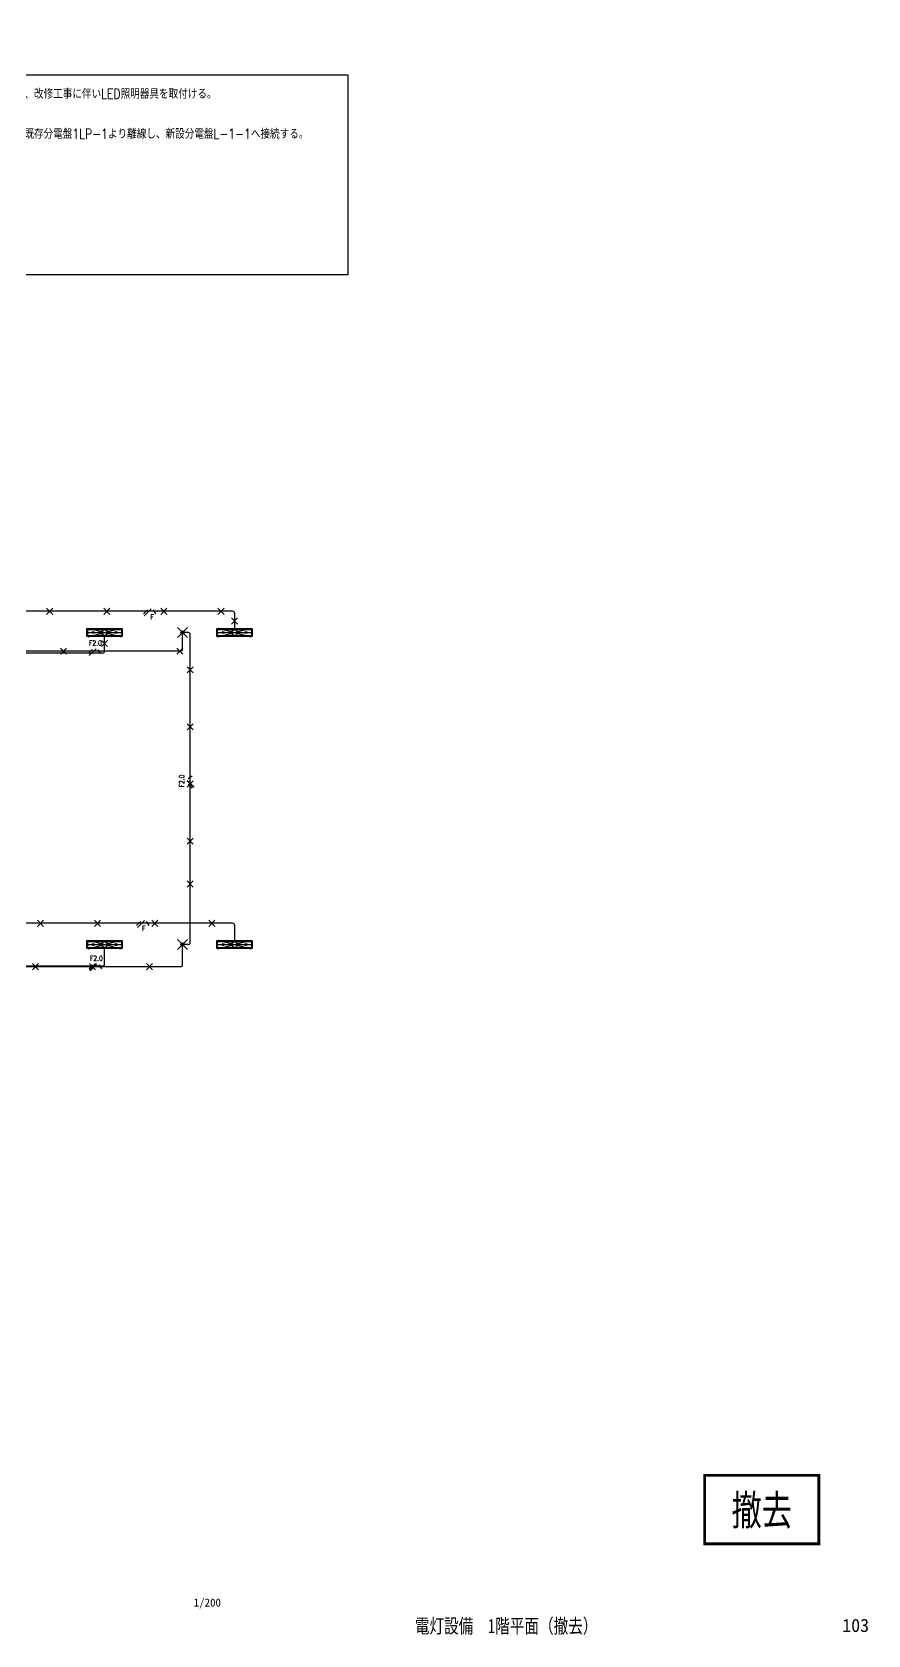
# Model space of a CAD drawing. Header units: millimetres. Extents: x 3925 to 82505, y 1454 to 57550.
# Drawn here: x 53232 to 82505, y 1454 to 57550 of the extents above; entities that cross this region are included whole.
import ezdxf
from ezdxf.enums import TextEntityAlignment as Align

# ---------------------------------------------------------------- set-up
doc = ezdxf.new("R2010")
doc.units = ezdxf.units.MM
doc.header["$LTSCALE"] = 0.2
doc.set_wipeout_variables(frame=1)
for name, color, linetype in [('1_シンボル', 2, 'Continuous'), ('1_撤去', 1, 'Continuous'), ('1_文字', 3, 'Continuous'), ('1_枠', 7, 'Continuous'), ('枠内記述', 3, 'Continuous')]:
    doc.layers.add(name, color=color, linetype=linetype)
doc.styles.get("Standard").update_dxf_attribs({"font": 'simplex.shx', "width": 0.8, "bigfont": 'extfont2.shx'})
doc.styles.add('ゴシック', font='MS Gothic.ttf', dxfattribs={"height": 4})

msp = doc.modelspace()

# ---------------------------------------------------------------- linework, layer by layer
at = {"layer": '1_シンボル', "color": 7, "linetype": 'Continuous', "lineweight": -3}
for points in [[(60264, 37278), (51314, 37278)], [(57270, 37333), (57130, 37193)], [(57403, 37363), (57162, 37122)], [(57470, 37328), (57561, 37190)], [(60324, 37218), (60324, 36660)], [(55169, 36535), (55674, 36535)], [(55874, 36535), (56379, 36535)], [(58468, 36518), (58521, 36571)], [(58468, 36518), (58521, 36571)], [(58535, 36559), (58480, 36504), (58535, 36559)], [(58543, 36542), (58497, 36496), (58543, 36542)], [(58504, 35946), (58504, 36475)], [(58709, 36535), (58564, 36535)], [(58769, 25675), (58769, 36475)], [(59719, 36535), (60224, 36535)], [(60424, 36535), (60929, 36535)], [(55339, 35939), (55199, 35799)], [(55472, 35969), (55231, 35728)], [(55538, 35934), (55630, 35796)], [(55774, 35877), (55774, 36435)], [(55714, 35817), (46764, 35817)], [(58409, 35886), (48589, 35886)], [(58701, 31427), (58839, 31519)], [(58667, 31360), (58907, 31119)], [(58697, 31228), (58837, 31088)], [(57033, 26425), (56893, 26285)], [(57166, 26455), (56925, 26215)], [(57232, 26421), (57324, 26283)], [(60264, 26358), (51314, 26358)], [(60324, 26298), (60324, 25740)], [(55169, 25615), (55674, 25615)], [(55774, 24922), (55774, 25515)], [(55874, 25615), (56379, 25615)], [(58465, 25620), (58499, 25654)], [(58468, 25598), (58521, 25651)], [(58480, 25584), (58535, 25639)], [(58497, 25576), (58543, 25622)], [(58504, 24902), (58504, 25555)], [(58709, 25615), (58564, 25615)], [(59719, 25615), (60224, 25615)], [(60424, 25615), (60929, 25615)], [(55709, 24862), (46764, 24862)], [(48589, 24842), (58444, 24842)], [(55373, 24910), (55233, 24770)], [(55505, 24940), (55264, 24699)], [(55572, 24905), (55664, 24767)]]:
    msp.add_lwpolyline(points, dxfattribs=at)
for points in [[(60324, 37218, 0.414214), (60264, 37278)], [(58769, 36475, 0.414214), (58709, 36535)], [(58444, 35886, 0.414214), (58504, 35946)], [(55714, 35817, 0.414214), (55774, 35877)], [(60324, 26298, 0.414214), (60264, 26358)], [(58709, 25615, 0.414214), (58769, 25675)], [(55714, 24862, 0.414214), (55774, 24922)], [(58444, 24842, 0.414214), (58504, 24902)]]:
    msp.add_lwpolyline(points, format="xyb", dxfattribs=at)
for points in [[(55144, 36410), (56404, 36410), (56404, 36660), (55144, 36660)], [(56379, 36635), (55169, 36635), (55169, 36435), (56379, 36435)], [(58499, 36574), (58465, 36540)], [(59694, 36410), (60954, 36410), (60954, 36660), (59694, 36660)], [(60929, 36635), (59719, 36635), (59719, 36435), (60929, 36435)], [(55144, 25490), (56404, 25490), (56404, 25740), (55144, 25740)], [(56379, 25715), (55169, 25715), (55169, 25515), (56379, 25515)], [(59694, 25490), (60954, 25490), (60954, 25740), (59694, 25740)], [(60929, 25715), (59719, 25715), (59719, 25515), (60929, 25515)]]:
    msp.add_lwpolyline(points, close=True, dxfattribs=at)
for centre, radius in [((55374, 36535), 38.4), ((55774, 36535), 100), ((56174, 36535), 38.4), ((58504, 36535), 60), ((58504, 36535), 60), ((58504, 36535), 39.4), ((58504, 36535), 39.4), ((59924, 36535), 38.4), ((60324, 36535), 100), ((60724, 36535), 38.4), ((55374, 25615), 38.4), ((55774, 25615), 100), ((56174, 25615), 38.4), ((58504, 25615), 60), ((58504, 25615), 39.4), ((59924, 25615), 38.4), ((60324, 25615), 100), ((60724, 25615), 38.4)]:
    msp.add_circle(centre, radius, dxfattribs=at)
at = {"layer": '1_撤去'}
for p, q in [((53956, 37384), (53744, 37172)), ((53744, 37384), (53956, 37172)), ((55956, 37384), (55744, 37172)), ((55744, 37384), (55956, 37172)), ((57956, 37384), (57744, 37172)), ((57744, 37384), (57956, 37172)), ((59956, 37384), (59744, 37172)), ((59744, 37384), (59956, 37172)), ((60430, 37045), (60218, 36833)), ((60218, 37045), (60430, 36833)), ((55194, 36690), (56354, 36380)), ((55194, 36380), (56354, 36690)), ((58681, 36712), (58327, 36358)), ((58327, 36712), (58681, 36358)), ((59744, 36690), (60904, 36380)), ((59744, 36380), (60904, 36690)), ((54437, 35992), (54224, 35780)), ((54224, 35992), (54437, 35780)), ((55880, 36262), (55668, 36050)), ((55668, 36262), (55880, 36050)), ((58515, 35992), (58303, 35780)), ((58303, 35992), (58515, 35780)), ((58875, 35340), (58663, 35128)), ((58663, 35340), (58875, 35128)), ((58875, 33340), (58663, 33128)), ((58663, 33340), (58875, 33128)), ((58875, 31340), (58663, 31128)), ((58663, 31340), (58875, 31128)), ((58875, 29340), (58663, 29128)), ((58663, 29340), (58875, 29128)), ((58875, 27840), (58663, 27628)), ((58663, 27840), (58875, 27628)), ((53634, 26464), (53422, 26252)), ((53422, 26464), (53634, 26252)), ((55634, 26464), (55422, 26252)), ((55422, 26464), (55634, 26252)), ((57634, 26464), (57422, 26252)), ((57422, 26464), (57634, 26252)), ((59634, 26464), (59422, 26252)), ((59422, 26464), (59634, 26252)), ((55194, 25770), (56354, 25460)), ((55194, 25460), (56354, 25770)), ((58681, 25792), (58327, 25438)), ((58327, 25792), (58681, 25438)), ((59744, 25770), (60904, 25460)), ((59744, 25460), (60904, 25770)), ((53455, 24948), (53243, 24736)), ((53243, 24948), (53455, 24736)), ((55455, 24948), (55243, 24736)), ((55243, 24948), (55455, 24736)), ((57455, 24948), (57243, 24736)), ((57243, 24948), (57455, 24736))]:
    msp.add_line(p, q, dxfattribs=at)
at = {"layer": '1_撤去', "const_width": 100}
msp.add_lwpolyline([(76785, 4639), (80785, 4639), (80785, 7039), (76785, 7039)], close=True, dxfattribs=at)

# ---------------------------------------------------------------- texts
at = {"layer": '1_シンボル', "color": 7, "linetype": 'Continuous', "lineweight": -3, "width": 0.8}
for s, height, p in [('F', 173, (57382, 36937)), ('F2.0', 172.9, (55227, 36027)), ('F', 173, (57087, 26047)), ('F2.0', 172.9, (55260, 24998))]:
    msp.add_text(s, height=height, dxfattribs=at).set_placement(p, align=Align.BOTTOM_LEFT)
msp.add_text('F2.0', height=172.9, rotation=90, dxfattribs=at).set_placement((58608, 31115), align=Align.BOTTOM_LEFT)
at = {"layer": '1_撤去', "lineweight": -3, "width": 0.8}
msp.add_text('撤去', height=1200, dxfattribs=at).set_placement((78785, 5839), align=Align.MIDDLE)
at = {"layer": '枠内記述', "linetype": 'ByBlock', "lineweight": -2, "style": 'ゴシック'}
msp.add_text('1/200', height=280, dxfattribs=at).set_placement((58895, 2447))
at = {"layer": '枠内記述', "linetype": 'ByBlock', "lineweight": -2, "style": 'ゴシック', "width": 0.75}
msp.add_text('電灯設備\u30001階平面（撤去）', height=500, dxfattribs=at).set_placement((69835, 1769), align=Align.MIDDLE_CENTER)
at = {"layer": '枠内記述', "style": 'ゴシック'}
msp.add_text('103', height=460, dxfattribs=at).set_placement((81605, 1558))

# ---------------------------------------------------------------- wipeouts: each hides what was drawn before it
msp.add_wipeout([(28215, 57550), (64386, 57550), (64386, 48950), (28215, 48950)])

# ---------------------------------------------------------------- next in the draw order: linework, layer by layer
at = {"layer": '1_枠', "color": 2, "lineweight": -3}
msp.add_lwpolyline([(64286, 49050), (47287, 49050), (47287, 56050), (64286, 56050)], close=True, dxfattribs=at)

# ---------------------------------------------------------------- next in the draw order: texts
at = {"layer": '1_文字', "lineweight": -3, "width": 0.8}
for s, p in [('・既存の配線及び照明器具を撤去し、改修工事に伴いLED照明器具を取付ける。', (47587, 55215)), ('・風除・機械室の照明は残置とし、既存分電盤1LP-1より離線し、新設分電盤L-1-1へ接続する。', (47587, 53815))]:
    msp.add_text(s, height=350, dxfattribs=at).set_placement(p)

doc.saveas('drawing.dxf')
